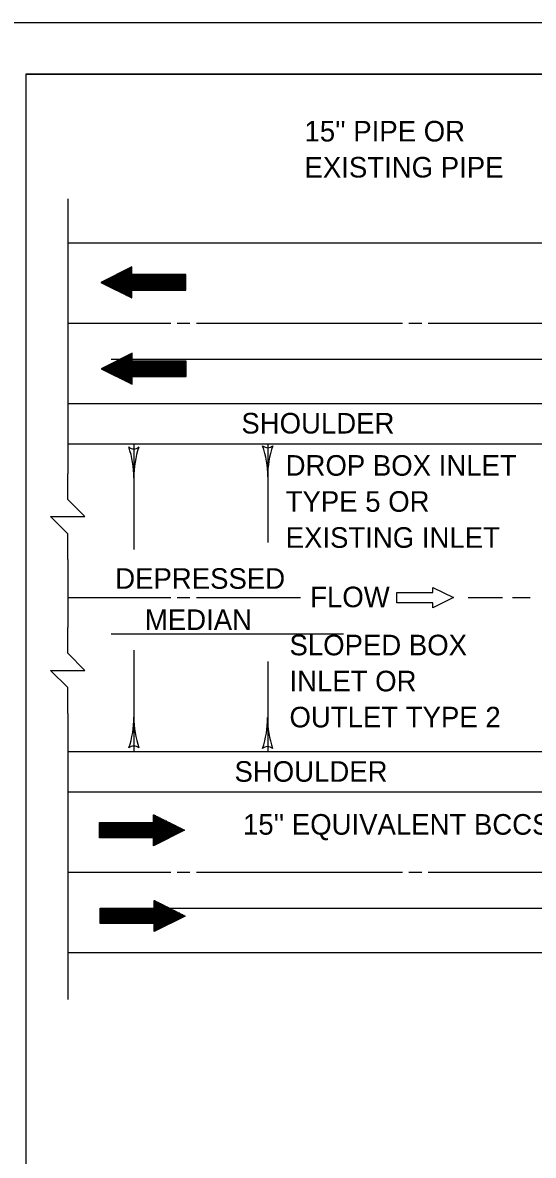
# Model space of a CAD drawing. Extents: x 1000 to 1036.3, y 1000 to 1022.
# Drawn here: x 1006.97 to 1011.93, y 1011 to 1022 of the extents above; entities that cross this region are included whole.
import ezdxf

# ---------------------------------------------------------------- set-up
doc = ezdxf.new("R2010")
doc.units = 0
for name, color, linetype in [('Level 1', 7, 'Continuous'), ('Level 10', 7, 'Continuous'), ('Level 11', 7, 'Continuous')]:
    doc.layers.add(name, color=color, linetype=linetype)

msp = doc.modelspace()

# ---------------------------------------------------------------- linework, layer by layer
at = {"layer": 'Level 1'}
for p, q in [((1007.407, 1020.289), (1007.407, 1017.62)), ((1007.407, 1019.861), (1019.589, 1019.861)), ((1007.827, 1018.731), (1020.009, 1018.731)), ((1007.407, 1018.301), (1019.589, 1018.301)), ((1007.407, 1017.911), (1019.589, 1017.911)), ((1008.049, 1017.911), (1008.049, 1016.883)), ((1009.349, 1017.911), (1009.349, 1016.953)), ((1007.407, 1016.787), (1007.407, 1016.126)), ((1011.294, 1016.416), (1011.629, 1016.416)), ((1011.727, 1016.416), (1011.897, 1016.416)), ((1007.827, 1016.066), (1010.086, 1016.066)), ((1008.049, 1015.905), (1008.049, 1014.921)), ((1009.349, 1015.797), (1009.349, 1014.921)), ((1007.407, 1015.292), (1007.407, 1012.515)), ((1007.407, 1014.921), (1019.589, 1014.921)), ((1007.407, 1014.531), (1019.589, 1014.531)), ((1007.827, 1013.401), (1020.009, 1013.401)), ((1007.407, 1012.971), (1019.589, 1012.971))]:
    msp.add_line(p, q, dxfattribs=at)
for points in [[(1007.728, 1019.478), (1008.028, 1019.328), (1008.028, 1019.403), (1008.553, 1019.403), (1008.553, 1019.553), (1008.028, 1019.553), (1008.028, 1019.628)], [(1007.732, 1018.639), (1008.032, 1018.489), (1008.032, 1018.564), (1008.557, 1018.564), (1008.557, 1018.714), (1008.032, 1018.714), (1008.032, 1018.789)], [(1011.152, 1016.416), (1010.952, 1016.316), (1010.952, 1016.366), (1010.602, 1016.366), (1010.602, 1016.466), (1010.952, 1016.466), (1010.952, 1016.516)], [(1008.541, 1014.157), (1008.241, 1014.007), (1008.241, 1014.082), (1007.716, 1014.082), (1007.716, 1014.232), (1008.241, 1014.232), (1008.241, 1014.308)], [(1008.547, 1013.324), (1008.247, 1013.174), (1008.247, 1013.25), (1007.722, 1013.25), (1007.722, 1013.399), (1008.247, 1013.399), (1008.247, 1013.474)]]:
    msp.add_lwpolyline(points, close=True, dxfattribs=at)
for points in [[(1007.96, 1019.595), (1008.028, 1019.595)], [(1007.976, 1019.602), (1008.028, 1019.602)], [(1007.99, 1019.61), (1008.028, 1019.61)], [(1008.005, 1019.617), (1008.028, 1019.617)], [(1008.02, 1019.625), (1008.028, 1019.625)], [(1007.736, 1019.482), (1008.553, 1019.482)], [(1007.751, 1019.49), (1008.553, 1019.49)], [(1007.766, 1019.497), (1008.553, 1019.497)], [(1007.781, 1019.505), (1008.553, 1019.505)], [(1007.796, 1019.512), (1008.553, 1019.512)], [(1007.811, 1019.52), (1008.553, 1019.52)], [(1007.826, 1019.527), (1008.553, 1019.527)], [(1007.841, 1019.535), (1008.553, 1019.535)], [(1007.856, 1019.542), (1008.553, 1019.542)], [(1007.871, 1019.55), (1008.553, 1019.55)], [(1007.886, 1019.557), (1008.028, 1019.557)], [(1007.901, 1019.565), (1008.028, 1019.565)], [(1007.901, 1019.565), (1008.028, 1019.565)], [(1007.916, 1019.572), (1008.028, 1019.572)], [(1007.931, 1019.58), (1008.028, 1019.58)], [(1007.946, 1019.587), (1008.028, 1019.587)], [(1007.734, 1019.475), (1008.553, 1019.475)], [(1007.749, 1019.467), (1008.553, 1019.467)], [(1007.749, 1019.467), (1008.553, 1019.467)], [(1007.764, 1019.46), (1008.553, 1019.46)], [(1007.779, 1019.452), (1008.553, 1019.452)], [(1007.794, 1019.445), (1008.553, 1019.445)], [(1007.809, 1019.437), (1008.553, 1019.437)], [(1007.824, 1019.43), (1008.553, 1019.43)], [(1007.839, 1019.422), (1008.553, 1019.422)], [(1007.854, 1019.415), (1008.553, 1019.415)], [(1007.869, 1019.407), (1008.553, 1019.407)], [(1007.877, 1019.403), (1008.553, 1019.403)], [(1007.892, 1019.396), (1008.028, 1019.396)], [(1007.907, 1019.388), (1008.028, 1019.388)], [(1007.922, 1019.381), (1008.028, 1019.381)], [(1007.937, 1019.373), (1008.028, 1019.373)], [(1007.952, 1019.366), (1008.028, 1019.366)], [(1007.967, 1019.358), (1008.028, 1019.358)], [(1007.982, 1019.351), (1008.028, 1019.351)], [(1007.997, 1019.343), (1008.028, 1019.343)], [(1008.012, 1019.336), (1008.028, 1019.336)], [(1008.027, 1019.328), (1008.028, 1019.328)], [(1007.407, 1019.081), (1008.407, 1019.081)], [(1008.469, 1019.081), (1008.594, 1019.081)], [(1008.657, 1019.081), (1009.657, 1019.081)], [(1009.657, 1019.081), (1010.657, 1019.081)], [(1010.719, 1019.081), (1010.844, 1019.081)], [(1010.907, 1019.081), (1011.907, 1019.081)], [(1011.907, 1019.081), (1012.907, 1019.081)], [(1007.876, 1018.71), (1008.557, 1018.71)], [(1007.891, 1018.718), (1008.032, 1018.718)], [(1007.906, 1018.726), (1008.032, 1018.726)], [(1007.906, 1018.726), (1008.032, 1018.726)], [(1007.92, 1018.733), (1008.032, 1018.733)], [(1007.935, 1018.74), (1008.032, 1018.74)], [(1007.95, 1018.748), (1008.032, 1018.748)], [(1007.965, 1018.755), (1008.032, 1018.755)], [(1007.98, 1018.763), (1008.032, 1018.763)], [(1007.995, 1018.77), (1008.032, 1018.77)], [(1008.01, 1018.778), (1008.032, 1018.778)], [(1008.025, 1018.785), (1008.032, 1018.785)], [(1007.739, 1018.635), (1008.557, 1018.635)], [(1007.741, 1018.643), (1008.557, 1018.643)], [(1007.754, 1018.628), (1008.557, 1018.628)], [(1007.754, 1018.628), (1008.557, 1018.628)], [(1007.756, 1018.65), (1008.557, 1018.65)], [(1007.769, 1018.62), (1008.557, 1018.62)], [(1007.771, 1018.658), (1008.557, 1018.658)], [(1007.784, 1018.613), (1008.557, 1018.613)], [(1007.786, 1018.665), (1008.557, 1018.665)], [(1007.799, 1018.606), (1008.557, 1018.606)], [(1007.801, 1018.673), (1008.557, 1018.673)], [(1007.816, 1018.68), (1008.557, 1018.68)], [(1007.831, 1018.688), (1008.557, 1018.688)], [(1007.846, 1018.695), (1008.557, 1018.695)], [(1007.861, 1018.703), (1008.557, 1018.703)], [(1007.814, 1018.598), (1008.557, 1018.598)], [(1007.829, 1018.591), (1008.557, 1018.591)], [(1007.844, 1018.583), (1008.557, 1018.583)], [(1007.859, 1018.575), (1008.557, 1018.575)], [(1007.874, 1018.568), (1008.557, 1018.568)], [(1007.882, 1018.564), (1008.557, 1018.564)], [(1007.897, 1018.557), (1008.032, 1018.557)], [(1007.912, 1018.549), (1008.032, 1018.549)], [(1007.927, 1018.542), (1008.032, 1018.542)], [(1007.942, 1018.534), (1008.032, 1018.534)], [(1007.957, 1018.527), (1008.032, 1018.527)], [(1007.972, 1018.519), (1008.032, 1018.519)], [(1007.987, 1018.512), (1008.032, 1018.512)], [(1008.002, 1018.504), (1008.032, 1018.504)], [(1008.017, 1018.497), (1008.032, 1018.497)], [(1008.032, 1018.489), (1008.032, 1018.489)], [(1007.407, 1016.787), (1007.407, 1017.037), (1007.24, 1017.203), (1007.574, 1017.203), (1007.407, 1017.37), (1007.407, 1017.62)], [(1007.407, 1016.416), (1008.407, 1016.416)], [(1008.469, 1016.416), (1008.594, 1016.416)], [(1008.657, 1016.416), (1009.657, 1016.416)], [(1009.657, 1016.416), (1009.666, 1016.416)], [(1007.407, 1015.292), (1007.407, 1015.542), (1007.24, 1015.709), (1007.574, 1015.709), (1007.407, 1015.876), (1007.407, 1016.126)], [(1008.397, 1014.229), (1007.716, 1014.229)], [(1008.412, 1014.221), (1007.716, 1014.221)], [(1008.427, 1014.214), (1007.716, 1014.214)], [(1008.442, 1014.206), (1007.716, 1014.206)], [(1008.248, 1014.304), (1008.241, 1014.304)], [(1008.263, 1014.296), (1008.241, 1014.296)], [(1008.278, 1014.289), (1008.241, 1014.289)], [(1008.293, 1014.281), (1008.241, 1014.281)], [(1008.308, 1014.274), (1008.241, 1014.274)], [(1008.323, 1014.266), (1008.241, 1014.266)], [(1008.338, 1014.259), (1008.241, 1014.259)], [(1008.353, 1014.251), (1008.241, 1014.251)], [(1008.368, 1014.244), (1008.241, 1014.244)], [(1008.368, 1014.244), (1008.241, 1014.244)], [(1008.382, 1014.236), (1008.241, 1014.236)], [(1008.457, 1014.199), (1007.716, 1014.199)], [(1008.472, 1014.191), (1007.716, 1014.191)], [(1008.487, 1014.184), (1007.716, 1014.184)], [(1008.502, 1014.176), (1007.716, 1014.176)], [(1008.517, 1014.169), (1007.716, 1014.169)], [(1008.532, 1014.161), (1007.716, 1014.161)], [(1008.535, 1014.154), (1007.716, 1014.154)], [(1008.519, 1014.146), (1007.716, 1014.146)], [(1008.519, 1014.146), (1007.716, 1014.146)], [(1008.504, 1014.139), (1007.716, 1014.139)], [(1008.489, 1014.131), (1007.716, 1014.131)], [(1008.474, 1014.124), (1007.716, 1014.124)], [(1008.459, 1014.116), (1007.716, 1014.116)], [(1008.444, 1014.109), (1007.716, 1014.109)], [(1008.429, 1014.101), (1007.716, 1014.101)], [(1008.414, 1014.094), (1007.716, 1014.094)], [(1008.399, 1014.086), (1007.716, 1014.086)], [(1008.391, 1014.083), (1007.716, 1014.083)], [(1008.376, 1014.075), (1008.241, 1014.075)], [(1008.361, 1014.068), (1008.241, 1014.068)], [(1008.346, 1014.06), (1008.241, 1014.06)], [(1008.331, 1014.053), (1008.241, 1014.053)], [(1008.316, 1014.045), (1008.241, 1014.045)], [(1008.301, 1014.038), (1008.241, 1014.038)], [(1008.286, 1014.03), (1008.241, 1014.03)], [(1008.271, 1014.023), (1008.241, 1014.023)], [(1008.256, 1014.015), (1008.241, 1014.015)], [(1008.241, 1014.008), (1008.241, 1014.008)], [(1007.407, 1013.751), (1008.407, 1013.751)], [(1008.469, 1013.751), (1008.594, 1013.751)], [(1008.657, 1013.751), (1009.657, 1013.751)], [(1009.657, 1013.751), (1010.657, 1013.751)], [(1010.719, 1013.751), (1010.844, 1013.751)], [(1010.907, 1013.751), (1011.907, 1013.751)], [(1011.907, 1013.751), (1012.907, 1013.751)], [(1008.255, 1013.471), (1008.247, 1013.471)], [(1008.269, 1013.463), (1008.247, 1013.463)], [(1008.284, 1013.456), (1008.247, 1013.456)], [(1008.299, 1013.448), (1008.247, 1013.448)], [(1008.314, 1013.441), (1008.247, 1013.441)], [(1008.329, 1013.433), (1008.247, 1013.433)], [(1008.404, 1013.396), (1007.722, 1013.396)], [(1008.419, 1013.388), (1007.722, 1013.388)], [(1008.434, 1013.381), (1007.722, 1013.381)], [(1008.449, 1013.373), (1007.722, 1013.373)], [(1008.464, 1013.366), (1007.722, 1013.366)], [(1008.479, 1013.358), (1007.722, 1013.358)], [(1008.494, 1013.351), (1007.722, 1013.351)], [(1008.509, 1013.343), (1007.722, 1013.343)], [(1008.524, 1013.336), (1007.722, 1013.336)], [(1008.538, 1013.328), (1007.722, 1013.328)], [(1008.541, 1013.321), (1007.722, 1013.321)], [(1008.344, 1013.426), (1008.247, 1013.426)], [(1008.359, 1013.418), (1008.247, 1013.418)], [(1008.374, 1013.411), (1008.247, 1013.411)], [(1008.374, 1013.411), (1008.247, 1013.411)], [(1008.389, 1013.403), (1008.247, 1013.403)], [(1008.526, 1013.313), (1007.722, 1013.313)], [(1008.526, 1013.313), (1007.722, 1013.313)], [(1008.511, 1013.306), (1007.722, 1013.306)], [(1008.496, 1013.298), (1007.722, 1013.298)], [(1008.481, 1013.291), (1007.722, 1013.291)], [(1008.466, 1013.283), (1007.722, 1013.283)], [(1008.451, 1013.276), (1007.722, 1013.276)], [(1008.436, 1013.268), (1007.722, 1013.268)], [(1008.421, 1013.261), (1007.722, 1013.261)], [(1008.406, 1013.253), (1007.722, 1013.253)], [(1008.398, 1013.25), (1007.722, 1013.25)], [(1008.383, 1013.242), (1008.247, 1013.242)], [(1008.368, 1013.235), (1008.247, 1013.235)], [(1008.353, 1013.227), (1008.247, 1013.227)], [(1008.338, 1013.22), (1008.247, 1013.22)], [(1008.323, 1013.212), (1008.247, 1013.212)], [(1008.308, 1013.205), (1008.247, 1013.205)], [(1008.293, 1013.197), (1008.247, 1013.197)], [(1008.278, 1013.19), (1008.247, 1013.19)], [(1008.263, 1013.182), (1008.247, 1013.182)], [(1008.247, 1013.175), (1008.247, 1013.175)]]:
    msp.add_lwpolyline(points, dxfattribs=at)
for centre, radius, start, end in [((1008.049, 1017.936), 0.075, 228.7746, 310.8913), ((1007.111, 1017.579), 0.938, 0, 18.6688), ((1008.986, 1017.579), 0.938, 161.3472, 179.9939), ((1009.349, 1017.947), 0.075, 228.7746, 310.8913), ((1008.411, 1017.59), 0.938, 0, 18.6688), ((1010.286, 1017.59), 0.938, 161.3472, 179.9939), ((1007.111, 1017.579), 0.938, 359.9878, 0), ((1008.411, 1017.59), 0.938, 359.9878, 0), ((1007.112, 1015.257), 0.938, 341.3472, 359.9939), ((1008.987, 1015.257), 0.938, 180, 198.6688), ((1008.987, 1015.257), 0.938, 179.9878, 180), ((1008.41, 1015.251), 0.938, 341.3472, 359.9939), ((1010.285, 1015.251), 0.938, 180, 198.6688), ((1010.285, 1015.251), 0.938, 179.9878, 180), ((1008.049, 1014.9), 0.075, 48.7746, 130.8913), ((1009.347, 1014.894), 0.075, 48.7746, 130.8913)]:
    msp.add_arc(centre, radius, start, end, dxfattribs=at)
at = {"layer": 'Level 10'}
for p, q in [((1000, 1022), (1036, 1022)), ((1007, 1021.5), (1035.5, 1021.5)), ((1007, 1021.5), (1007, 1000.5))]:
    msp.add_line(p, q, dxfattribs=at)
at = {"layer": 'Level 11'}
msp.add_lwpolyline([(1007, 1000.5), (1035.5, 1000.5), (1035.5, 1021.5), (1007, 1021.5)], close=True, dxfattribs=at)

# ---------------------------------------------------------------- texts
at = {"layer": 'Level 1'}
for s, p in [("15'' PIPE OR", (1009.706, 1020.846)), ('EXISTING PIPE', (1009.706, 1020.496)), ('SHOULDER', (1009.093, 1018.01)), ('DROP BOX INLET', (1009.523, 1017.6)), ('TYPE 5 OR', (1009.523, 1017.25)), ('EXISTING INLET', (1009.523, 1016.9)), ('DEPRESSED', (1007.868, 1016.502)), ('FLOW', (1009.761, 1016.323)), ('MEDIAN', (1008.156, 1016.102)), ('SLOPED BOX', (1009.56, 1015.856)), ('INLET OR', (1009.56, 1015.506)), ('OUTLET TYPE 2', (1009.56, 1015.156)), ('SHOULDER', (1009.026, 1014.628)), ("15'' EQUIVALENT BCCSPA", (1009.109, 1014.114))]:
    msp.add_text(s, height=0.2, dxfattribs=at).set_placement(p)

doc.saveas('drawing.dxf')
